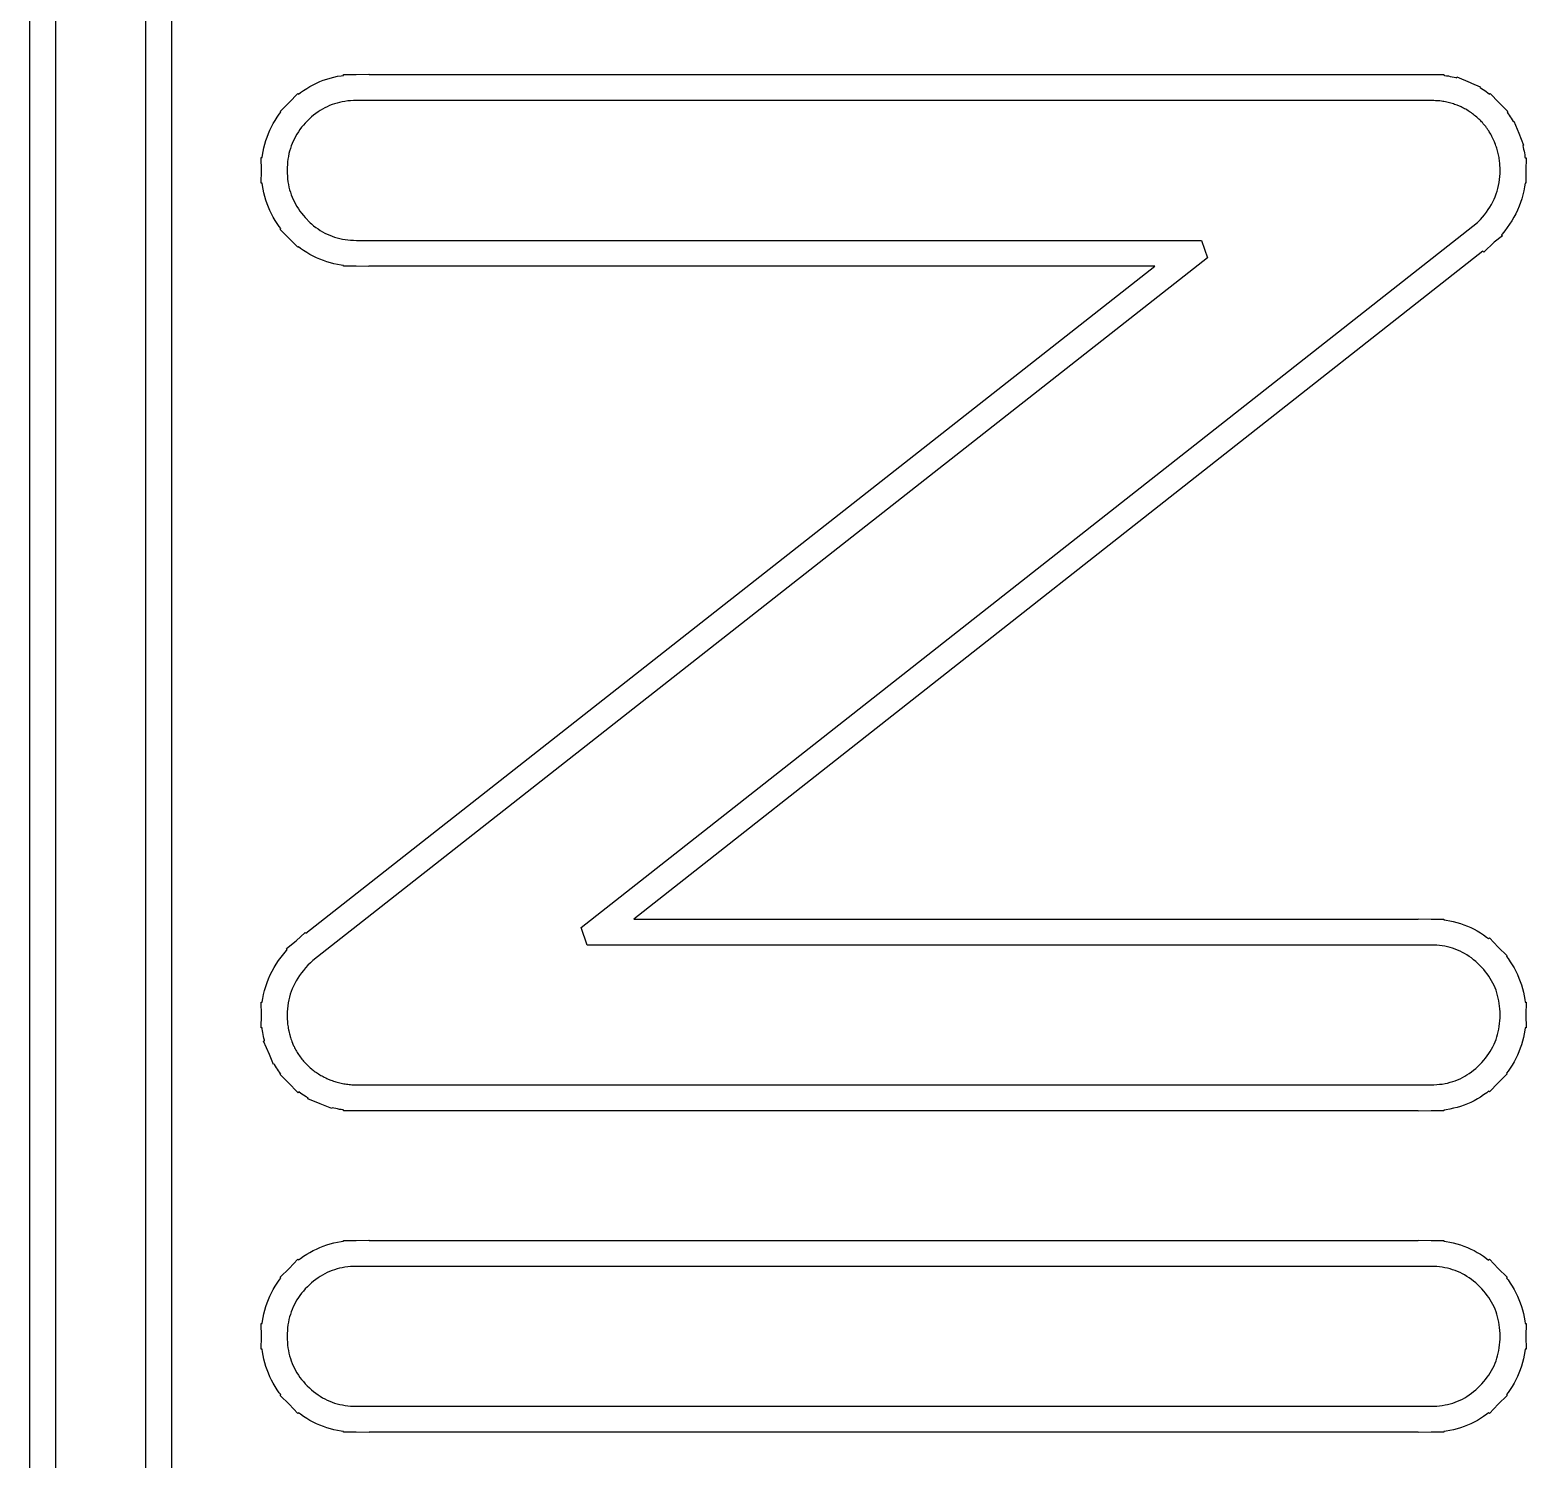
# Model space of a CAD drawing. Header units: metres. Extents: x -91 to 100, y 0 to 828.
# Drawn here: x -65.39 to -44.87, y 250.99 to 270.59 of the extents above; entities that cross this region are included whole.
import ezdxf

# ---------------------------------------------------------------- set-up
doc = ezdxf.new("R2010")
doc.units = ezdxf.units.M

msp = doc.modelspace()

# ---------------------------------------------------------------- linework, layer by layer
for p, q in [((-63.4458, 347.244), (-63.4458, 201.592)), ((-65.3861, 198.912), (-65.3861, 347.076)), ((-65.0333, 347.156), (-65.0333, 199.528)), ((-63.7986, 201.687), (-63.7986, 347.076)), ((-61.5904, 269.786), (-61.5468, 269.812)), ((-61.5468, 269.812), (-61.5024, 269.836)), ((-61.5024, 269.836), (-61.4571, 269.859)), ((-61.4571, 269.859), (-61.4109, 269.879)), ((-61.4109, 269.879), (-61.3639, 269.898)), ((-61.3639, 269.898), (-61.3161, 269.914)), ((-61.3161, 269.914), (-61.2676, 269.928)), ((-61.2676, 269.928), (-61.2184, 269.941)), ((-61.2184, 269.941), (-61.1684, 269.952)), ((-61.1684, 269.952), (-61.1178, 269.96)), ((-61.1178, 269.96), (-61.0858, 269.964)), ((-61.0858, 269.964), (-61.0858, 269.975)), ((-61.0858, 269.975), (-60.9117, 269.975)), ((-60.9117, 269.975), (-60.7362, 269.979)), ((-60.7362, 269.979), (-60.7361, 269.975)), ((-60.7361, 269.975), (-46.3487, 269.975)), ((-46.3487, 269.975), (-46.3487, 269.977)), ((-46.3487, 269.977), (-46.1739, 269.975)), ((-46.1739, 269.975), (-45.9974, 269.975)), ((-45.9974, 269.975), (-45.9974, 269.965)), ((-45.9974, 269.965), (-45.9859, 269.963)), ((-45.9859, 269.963), (-45.9599, 269.96)), ((-45.9599, 269.96), (-45.9338, 269.956)), ((-45.9338, 269.956), (-45.908, 269.951)), ((-45.908, 269.951), (-45.8824, 269.946)), ((-45.8824, 269.946), (-45.8569, 269.94)), ((-45.8569, 269.94), (-45.8317, 269.934)), ((-45.8317, 269.934), (-45.8235, 269.932)), ((-45.8235, 269.932), (-45.8173, 269.946)), ((-45.8173, 269.946), (-45.6342, 269.866)), ((-45.6342, 269.866), (-45.6161, 269.857)), ((-45.6161, 269.857), (-45.4993, 269.809)), ((-45.4993, 269.809), (-45.5039, 269.798)), ((-61.8314, 269.592), (-61.7112, 269.718)), ((-61.7112, 269.718), (-61.7011, 269.708)), ((-61.7011, 269.708), (-61.6746, 269.729)), ((-61.6746, 269.729), (-61.633, 269.758)), ((-61.633, 269.758), (-61.5904, 269.786)), ((-61.1031, 269.601), (-61.1388, 269.594)), ((-61.0656, 269.608), (-61.1031, 269.601)), ((-61.028, 269.613), (-61.0656, 269.608)), ((-60.9897, 269.616), (-61.028, 269.613)), ((-60.9497, 269.618), (-60.9897, 269.616)), ((-60.909, 269.619), (-60.9497, 269.618)), ((-46.1759, 269.619), (-60.909, 269.619)), ((-46.1518, 269.619), (-46.1759, 269.619)), ((-46.1322, 269.618), (-46.1518, 269.619)), ((-46.111, 269.617), (-46.1322, 269.618)), ((-46.0903, 269.616), (-46.111, 269.617)), ((-46.0724, 269.615), (-46.0903, 269.616)), ((-46.0516, 269.613), (-46.0724, 269.615)), ((-46.0302, 269.61), (-46.0516, 269.613)), ((-46.0121, 269.607), (-46.0302, 269.61)), ((-45.9946, 269.605), (-46.0121, 269.607)), ((-45.9738, 269.601), (-45.9946, 269.605)), ((-45.9556, 269.597), (-45.9738, 269.601)), ((-45.5039, 269.798), (-45.5002, 269.796)), ((-45.5002, 269.796), (-45.4787, 269.783)), ((-45.4787, 269.783), (-45.4574, 269.769)), ((-45.4574, 269.769), (-45.4364, 269.755)), ((-45.4364, 269.755), (-45.4157, 269.741)), ((-45.4157, 269.741), (-45.3952, 269.726)), ((-45.3952, 269.726), (-45.3751, 269.71)), ((-45.3751, 269.71), (-45.3726, 269.708)), ((-45.3726, 269.708), (-45.363, 269.718)), ((-45.363, 269.718), (-45.2411, 269.592)), ((-61.9964, 269.391), (-61.9669, 269.433)), ((-61.9669, 269.433), (-61.9463, 269.46)), ((-61.956, 269.47), (-61.8314, 269.592)), ((-61.9463, 269.46), (-61.956, 269.47)), ((-61.495, 269.419), (-61.5248, 269.394)), ((-61.4652, 269.442), (-61.495, 269.419)), ((-61.4351, 269.463), (-61.4652, 269.442)), ((-61.4036, 269.484), (-61.4351, 269.463)), ((-61.3736, 269.502), (-61.4036, 269.484)), ((-61.3412, 269.52), (-61.3736, 269.502)), ((-61.3097, 269.535), (-61.3412, 269.52)), ((-61.2765, 269.55), (-61.3097, 269.535)), ((-61.2428, 269.563), (-61.2765, 269.55)), ((-61.2095, 269.574), (-61.2428, 269.563)), ((-61.1745, 269.585), (-61.2095, 269.574)), ((-61.1388, 269.594), (-61.1745, 269.585)), ((-45.9375, 269.593), (-45.9556, 269.597)), ((-45.918, 269.588), (-45.9375, 269.593)), ((-45.9009, 269.584), (-45.918, 269.588)), ((-45.8837, 269.579), (-45.9009, 269.584)), ((-45.8652, 269.573), (-45.8837, 269.579)), ((-45.8486, 269.567), (-45.8652, 269.573)), ((-45.8325, 269.561), (-45.8486, 269.567)), ((-45.814, 269.554), (-45.8325, 269.561)), ((-45.7581, 269.531), (-45.814, 269.554)), ((-45.7433, 269.524), (-45.7581, 269.531)), ((-45.7281, 269.516), (-45.7433, 269.524)), ((-45.7115, 269.507), (-45.7281, 269.516)), ((-45.6957, 269.499), (-45.7115, 269.507)), ((-45.6815, 269.49), (-45.6957, 269.499)), ((-45.6641, 269.48), (-45.6815, 269.49)), ((-45.6493, 269.47), (-45.6641, 269.48)), ((-45.6344, 269.46), (-45.6493, 269.47)), ((-45.6188, 269.449), (-45.6344, 269.46)), ((-45.6045, 269.439), (-45.6188, 269.449)), ((-45.5891, 269.427), (-45.6045, 269.439)), ((-45.5753, 269.416), (-45.5891, 269.427)), ((-45.5606, 269.404), (-45.5753, 269.416)), ((-45.5456, 269.391), (-45.5606, 269.404)), ((-45.2411, 269.592), (-45.1165, 269.468)), ((-45.1165, 269.468), (-45.127, 269.458)), ((-45.127, 269.458), (-45.1136, 269.439)), ((-45.1136, 269.439), (-45.0994, 269.418)), ((-45.0994, 269.418), (-45.0856, 269.397)), ((-45.0856, 269.397), (-45.0722, 269.376)), ((-62.1159, 269.166), (-62.0958, 269.212)), ((-62.0958, 269.212), (-62.0738, 269.258)), ((-62.0738, 269.258), (-62.0498, 269.303)), ((-62.0498, 269.303), (-62.024, 269.347)), ((-62.024, 269.347), (-61.9964, 269.391)), ((-61.704, 269.191), (-61.7238, 269.16)), ((-61.6827, 269.222), (-61.704, 269.191)), ((-61.6596, 269.252), (-61.6827, 269.222)), ((-61.6352, 269.282), (-61.6596, 269.252)), ((-61.6096, 269.311), (-61.6352, 269.282)), ((-61.5818, 269.34), (-61.6096, 269.311)), ((-61.553, 269.368), (-61.5818, 269.34)), ((-61.5248, 269.394), (-61.553, 269.368)), ((-45.5334, 269.381), (-45.5456, 269.391)), ((-45.5174, 269.366), (-45.5334, 269.381)), ((-45.5049, 269.354), (-45.5174, 269.366)), ((-45.4902, 269.339), (-45.5049, 269.354)), ((-45.4786, 269.327), (-45.4902, 269.339)), ((-45.4678, 269.316), (-45.4786, 269.327)), ((-45.455, 269.301), (-45.4678, 269.316)), ((-45.4437, 269.288), (-45.455, 269.301)), ((-45.4333, 269.275), (-45.4437, 269.288)), ((-45.4225, 269.262), (-45.4333, 269.275)), ((-45.4115, 269.247), (-45.4225, 269.262)), ((-45.4019, 269.234), (-45.4115, 269.247)), ((-45.3921, 269.219), (-45.4019, 269.234)), ((-45.381, 269.202), (-45.3921, 269.219)), ((-45.3731, 269.189), (-45.381, 269.202)), ((-45.0722, 269.376), (-45.0592, 269.354)), ((-45.0592, 269.354), (-45.0459, 269.331)), ((-45.0459, 269.331), (-45.0362, 269.335)), ((-45.0362, 269.335), (-44.9697, 269.17)), ((-62.1771, 268.971), (-62.1647, 269.021)), ((-62.1647, 269.021), (-62.1504, 269.07)), ((-62.1504, 269.07), (-62.1341, 269.118)), ((-62.1341, 269.118), (-62.1159, 269.166)), ((-61.8022, 268.997), (-61.8142, 268.962)), ((-61.7896, 269.03), (-61.8022, 268.997)), ((-61.7751, 269.064), (-61.7896, 269.03)), ((-61.7595, 269.096), (-61.7751, 269.064)), ((-61.7425, 269.128), (-61.7595, 269.096)), ((-61.7238, 269.16), (-61.7425, 269.128)), ((-45.3631, 269.173), (-45.3731, 269.189)), ((-45.3534, 269.156), (-45.3631, 269.173)), ((-45.3448, 269.14), (-45.3534, 269.156)), ((-45.3363, 269.124), (-45.3448, 269.14)), ((-45.328, 269.107), (-45.3363, 269.124)), ((-45.3205, 269.091), (-45.328, 269.107)), ((-45.3119, 269.072), (-45.3205, 269.091)), ((-45.3039, 269.053), (-45.3119, 269.072)), ((-45.2985, 269.04), (-45.3039, 269.053)), ((-45.2889, 269.016), (-45.2985, 269.04)), ((-45.2824, 268.999), (-45.2889, 269.016)), ((-45.2762, 268.982), (-45.2824, 268.999)), ((-44.9697, 269.17), (-44.9029, 269.006)), ((-44.9029, 269.006), (-44.9135, 269.001)), ((-44.9135, 269.001), (-44.9073, 268.976)), ((-62.2111, 268.662), (-62.2141, 268.839)), ((-62.2141, 268.839), (-62.2, 268.839)), ((-62.2, 268.839), (-62.1961, 268.87)), ((-62.1961, 268.87), (-62.1876, 268.921)), ((-62.1876, 268.921), (-62.1771, 268.971)), ((-61.8472, 268.817), (-61.852, 268.779)), ((-61.8409, 268.854), (-61.8472, 268.817)), ((-61.8333, 268.891), (-61.8409, 268.854)), ((-61.8244, 268.927), (-61.8333, 268.891)), ((-61.8142, 268.962), (-61.8244, 268.927)), ((-45.27, 268.964), (-45.2762, 268.982)), ((-45.2653, 268.948), (-45.27, 268.964)), ((-45.2595, 268.928), (-45.2653, 268.948)), ((-45.255, 268.912), (-45.2595, 268.928)), ((-45.2504, 268.893), (-45.255, 268.912)), ((-45.2465, 268.876), (-45.2504, 268.893)), ((-45.2428, 268.858), (-45.2465, 268.876)), ((-45.2393, 268.839), (-45.2428, 268.858)), ((-45.2364, 268.82), (-45.2393, 268.839)), ((-45.2337, 268.801), (-45.2364, 268.82)), ((-45.2313, 268.782), (-45.2337, 268.801)), ((-45.2294, 268.763), (-45.2313, 268.782)), ((-44.9073, 268.976), (-44.9017, 268.951)), ((-44.9017, 268.951), (-44.8965, 268.925)), ((-44.8965, 268.925), (-44.8918, 268.9)), ((-44.8918, 268.9), (-44.8876, 268.874)), ((-44.8876, 268.874), (-44.884, 268.848)), ((-44.884, 268.848), (-44.8824, 268.835)), ((-44.8824, 268.835), (-44.8686, 268.835)), ((-44.8686, 268.835), (-44.8721, 268.66)), ((-62.2142, 268.486), (-62.2111, 268.662)), ((-61.8576, 268.7), (-61.8583, 268.662)), ((-61.8583, 268.662), (-61.8576, 268.623)), ((-61.8554, 268.741), (-61.8576, 268.7)), ((-61.8576, 268.623), (-61.8555, 268.583)), ((-61.8555, 268.583), (-61.8521, 268.545)), ((-61.852, 268.779), (-61.8554, 268.741)), ((-45.2324, 268.535), (-45.2282, 268.576)), ((-45.2278, 268.743), (-45.2294, 268.763)), ((-45.2282, 268.576), (-45.2257, 268.618)), ((-45.2266, 268.725), (-45.2278, 268.743)), ((-45.2256, 268.703), (-45.2266, 268.725)), ((-45.2257, 268.618), (-45.2249, 268.662)), ((-45.2251, 268.685), (-45.2256, 268.703)), ((-45.2249, 268.662), (-45.2251, 268.685)), ((-44.8721, 268.66), (-44.8705, 268.488)), ((-62.2002, 268.485), (-62.2142, 268.486)), ((-62.1961, 268.454), (-62.2002, 268.485)), ((-62.1876, 268.403), (-62.1961, 268.454)), ((-62.1771, 268.352), (-62.1876, 268.403)), ((-61.8521, 268.545), (-61.8471, 268.506)), ((-61.8471, 268.506), (-61.8408, 268.468)), ((-61.8408, 268.468), (-61.8334, 268.433)), ((-61.8334, 268.433), (-61.8244, 268.396)), ((-61.8244, 268.396), (-61.814, 268.361)), ((-45.2776, 268.339), (-45.2652, 268.377)), ((-45.2652, 268.377), (-45.2547, 268.415)), ((-45.2547, 268.415), (-45.2456, 268.454)), ((-45.2456, 268.454), (-45.2381, 268.494)), ((-45.2381, 268.494), (-45.2324, 268.535)), ((-44.9003, 268.381), (-44.9128, 268.327)), ((-44.8901, 268.436), (-44.9003, 268.381)), ((-44.8827, 268.488), (-44.8901, 268.436)), ((-44.8705, 268.488), (-44.8827, 268.488)), ((-62.1647, 268.302), (-62.1771, 268.352)), ((-62.1504, 268.253), (-62.1647, 268.302)), ((-62.134, 268.205), (-62.1504, 268.253)), ((-62.1158, 268.158), (-62.134, 268.205)), ((-61.814, 268.361), (-61.8026, 268.327)), ((-61.8026, 268.327), (-61.7896, 268.294)), ((-61.7896, 268.294), (-61.7751, 268.26)), ((-61.7751, 268.26), (-61.7598, 268.228)), ((-61.7598, 268.228), (-61.7426, 268.196)), ((-61.7426, 268.196), (-61.7242, 268.165)), ((-61.7242, 268.165), (-61.7041, 268.133)), ((-45.3636, 268.158), (-45.3433, 268.193)), ((-45.3433, 268.193), (-45.3244, 268.228)), ((-45.3244, 268.228), (-45.3068, 268.265)), ((-45.3068, 268.265), (-45.2915, 268.301)), ((-45.2915, 268.301), (-45.2776, 268.339)), ((-44.9641, 268.169), (-44.9857, 268.118)), ((-44.9447, 268.22), (-44.9641, 268.169)), ((-44.9276, 268.273), (-44.9447, 268.22)), ((-44.9128, 268.327), (-44.9276, 268.273)), ((-62.0957, 268.111), (-62.1158, 268.158)), ((-62.0736, 268.065), (-62.0957, 268.111)), ((-62.0496, 268.02), (-62.0736, 268.065)), ((-62.0238, 267.976), (-62.0496, 268.02)), ((-61.9962, 267.933), (-62.0238, 267.976)), ((-61.7041, 268.133), (-61.6825, 268.102)), ((-61.6825, 268.102), (-61.6601, 268.073)), ((-61.6601, 268.073), (-61.6351, 268.043)), ((-61.6351, 268.043), (-61.6098, 268.014)), ((-61.6098, 268.014), (-61.5426, 267.944)), ((-45.526, 267.955), (-45.4947, 267.987)), ((-45.4947, 267.987), (-45.4642, 268.021)), ((-45.4642, 268.021), (-45.4366, 268.054)), ((-45.4366, 268.054), (-45.4103, 268.088)), ((-45.4103, 268.088), (-45.3863, 268.123)), ((-45.3863, 268.123), (-45.3636, 268.158)), ((-45.064, 267.97), (-45.0944, 267.922)), ((-45.0357, 268.018), (-45.064, 267.97)), ((-45.0096, 268.067), (-45.0357, 268.018)), ((-44.9857, 268.118), (-45.0096, 268.067)), ((-61.9667, 267.891), (-61.9962, 267.933)), ((-61.9449, 267.863), (-61.9667, 267.891)), ((-61.956, 267.851), (-61.9449, 267.863)), ((-61.7935, 267.693), (-61.956, 267.851)), ((-61.5426, 267.944), (-61.5244, 267.927)), ((-61.5244, 267.927), (-61.4953, 267.903)), ((-61.4953, 267.903), (-61.4651, 267.88)), ((-61.4651, 267.88), (-61.4349, 267.858)), ((-61.4349, 267.858), (-61.4036, 267.838)), ((-61.4036, 267.838), (-61.3722, 267.819)), ((-61.3722, 267.819), (-61.3408, 267.802)), ((-61.3408, 267.802), (-61.3088, 267.786)), ((-61.3088, 267.786), (-61.2752, 267.772)), ((-61.2752, 267.772), (-61.2414, 267.758)), ((-61.2414, 267.758), (-61.2078, 267.747)), ((-57.8257, 258.28), (-45.5347, 267.946)), ((-45.5347, 267.946), (-45.526, 267.955)), ((-45.1925, 267.764), (-45.3045, 267.676)), ((-45.1984, 267.787), (-45.2047, 267.779)), ((-45.2047, 267.779), (-45.1925, 267.764)), ((-45.1616, 267.831), (-45.1984, 267.787)), ((-45.127, 267.876), (-45.1616, 267.831)), ((-45.0944, 267.922), (-45.127, 267.876)), ((-61.7876, 267.687), (-61.7935, 267.693)), ((-61.711, 267.607), (-61.7876, 267.687)), ((-61.7029, 267.615), (-61.711, 267.607)), ((-61.674, 267.592), (-61.7029, 267.615)), ((-61.6322, 267.563), (-61.674, 267.592)), ((-61.5894, 267.535), (-61.6322, 267.563)), ((-61.2078, 267.747), (-61.1733, 267.737)), ((-61.1733, 267.737), (-61.1372, 267.727)), ((-61.1372, 267.727), (-61.1014, 267.72)), ((-61.1014, 267.72), (-61.0641, 267.713)), ((-61.0641, 267.713), (-61.0271, 267.709)), ((-61.0271, 267.709), (-60.9886, 267.705)), ((-60.9886, 267.705), (-60.949, 267.703)), ((-60.949, 267.703), (-60.9079, 267.702)), ((-60.9079, 267.702), (-49.3181, 267.702)), ((-45.4596, 267.554), (-57.1043, 258.395)), ((-49.3181, 267.702), (-49.2364, 267.461)), ((-45.4462, 267.539), (-45.4596, 267.554)), ((-45.3045, 267.676), (-45.4462, 267.539)), ((-61.6027, 258.202), (-49.9583, 267.346)), ((-61.5457, 267.509), (-61.5894, 267.535)), ((-61.5011, 267.485), (-61.5457, 267.509)), ((-49.2364, 267.461), (-61.5078, 257.825)), ((-61.4556, 267.462), (-61.5011, 267.485)), ((-61.4094, 267.442), (-61.4556, 267.462)), ((-61.3624, 267.424), (-61.4094, 267.442)), ((-61.3146, 267.407), (-61.3624, 267.424)), ((-61.2659, 267.393), (-61.3146, 267.407)), ((-61.2168, 267.38), (-61.2659, 267.393)), ((-61.167, 267.37), (-61.2168, 267.38)), ((-61.1166, 267.361), (-61.167, 267.37)), ((-61.0858, 267.357), (-61.1166, 267.361)), ((-61.0858, 267.346), (-61.0858, 267.357)), ((-60.912, 267.346), (-61.0858, 267.346)), ((-60.7363, 267.343), (-60.912, 267.346)), ((-60.7362, 267.346), (-60.7363, 267.343)), ((-49.9583, 267.346), (-60.7362, 267.346)), ((-57.1043, 258.395), (-46.347, 258.395)), ((-46.347, 258.395), (-46.347, 258.399)), ((-46.347, 258.399), (-46.1721, 258.395)), ((-46.1721, 258.395), (-45.9974, 258.395)), ((-45.9974, 258.395), (-45.9974, 258.384)), ((-45.9974, 258.384), (-45.9666, 258.38)), ((-45.9666, 258.38), (-45.9162, 258.372)), ((-45.9162, 258.372), (-45.8664, 258.361)), ((-45.8664, 258.361), (-45.8172, 258.349)), ((-45.8172, 258.349), (-45.7687, 258.334)), ((-45.7687, 258.334), (-45.7209, 258.318)), ((-45.7209, 258.318), (-45.6738, 258.299)), ((-61.7365, 258.096), (-61.6128, 258.213)), ((-61.6128, 258.213), (-61.6027, 258.202)), ((-57.7439, 258.039), (-57.8257, 258.28)), ((-45.6738, 258.299), (-45.6275, 258.279)), ((-45.6275, 258.279), (-45.5821, 258.257)), ((-45.5821, 258.257), (-45.5375, 258.233)), ((-45.5375, 258.233), (-45.4938, 258.206)), ((-45.4938, 258.206), (-45.451, 258.179)), ((-45.451, 258.179), (-45.4093, 258.149)), ((-45.4093, 258.149), (-45.3822, 258.128)), ((-45.3822, 258.128), (-45.372, 258.138)), ((-45.372, 258.138), (-45.252, 258.012)), ((-61.9426, 257.873), (-61.9063, 257.919)), ((-61.9063, 257.919), (-61.8678, 257.964)), ((-61.8695, 257.992), (-61.7365, 258.096)), ((-61.8571, 257.976), (-61.8695, 257.992)), ((-61.8678, 257.964), (-61.8571, 257.976)), ((-46.1752, 258.039), (-57.7439, 258.039)), ((-46.1342, 258.038), (-46.1752, 258.039)), ((-46.0946, 258.036), (-46.1342, 258.038)), ((-46.0566, 258.033), (-46.0946, 258.036)), ((-46.0182, 258.028), (-46.0566, 258.033)), ((-45.9823, 258.022), (-46.0182, 258.028)), ((-45.9459, 258.014), (-45.9823, 258.022)), ((-45.91, 258.005), (-45.9459, 258.014)), ((-45.8754, 257.994), (-45.91, 258.005)), ((-45.8418, 257.983), (-45.8754, 257.994)), ((-45.808, 257.97), (-45.8418, 257.983)), ((-45.7743, 257.955), (-45.808, 257.97)), ((-45.7424, 257.939), (-45.7743, 257.955)), ((-45.711, 257.922), (-45.7424, 257.939)), ((-45.6796, 257.903), (-45.711, 257.922)), ((-45.252, 258.012), (-45.1271, 257.891)), ((-62.0659, 257.68), (-62.0385, 257.73)), ((-62.0385, 257.73), (-62.0087, 257.778)), ((-62.0087, 257.778), (-61.9768, 257.826)), ((-61.9768, 257.826), (-61.9426, 257.873)), ((-61.6051, 257.727), (-61.6352, 257.691)), ((-61.5733, 257.761), (-61.6051, 257.727)), ((-61.5398, 257.795), (-61.5733, 257.761)), ((-61.5078, 257.825), (-61.5398, 257.795)), ((-45.6483, 257.883), (-45.6796, 257.903)), ((-45.6181, 257.862), (-45.6483, 257.883)), ((-45.588, 257.838), (-45.6181, 257.862)), ((-45.5586, 257.814), (-45.588, 257.838)), ((-45.5301, 257.788), (-45.5586, 257.814)), ((-45.5012, 257.76), (-45.5301, 257.788)), ((-45.4734, 257.731), (-45.5012, 257.76)), ((-45.4481, 257.702), (-45.4734, 257.731)), ((-45.4234, 257.672), (-45.4481, 257.702)), ((-45.1271, 257.891), (-45.1369, 257.88)), ((-45.1369, 257.88), (-45.1164, 257.854)), ((-45.1164, 257.854), (-45.087, 257.811)), ((-45.087, 257.811), (-45.0594, 257.768)), ((-45.0594, 257.768), (-45.0336, 257.725)), ((-45.0336, 257.725), (-45.0096, 257.68)), ((-62.1523, 257.472), (-62.1343, 257.525)), ((-62.1343, 257.525), (-62.1138, 257.577)), ((-62.1138, 257.577), (-62.091, 257.629)), ((-62.091, 257.629), (-62.0659, 257.68)), ((-61.754, 257.513), (-61.7719, 257.477)), ((-61.7336, 257.55), (-61.754, 257.513)), ((-61.7118, 257.586), (-61.7336, 257.55)), ((-61.6882, 257.621), (-61.7118, 257.586)), ((-61.6626, 257.657), (-61.6882, 257.621)), ((-61.6352, 257.691), (-61.6626, 257.657)), ((-45.4005, 257.642), (-45.4234, 257.672)), ((-45.3792, 257.612), (-45.4005, 257.642)), ((-45.359, 257.58), (-45.3792, 257.612)), ((-45.3406, 257.549), (-45.359, 257.58)), ((-45.3234, 257.517), (-45.3406, 257.549)), ((-45.3082, 257.485), (-45.3234, 257.517)), ((-45.0096, 257.68), (-44.9875, 257.634)), ((-44.9875, 257.634), (-44.9674, 257.587)), ((-44.9674, 257.587), (-44.9491, 257.54)), ((-44.9491, 257.54), (-44.9329, 257.492)), ((-62.1995, 257.257), (-62.192, 257.307)), ((-62.192, 257.307), (-62.1812, 257.363)), ((-62.1812, 257.363), (-62.168, 257.417)), ((-62.168, 257.417), (-62.1523, 257.472)), ((-61.8271, 257.325), (-61.8366, 257.286)), ((-61.816, 257.364), (-61.8271, 257.325)), ((-61.8031, 257.402), (-61.816, 257.364)), ((-61.7885, 257.439), (-61.8031, 257.402)), ((-61.7719, 257.477), (-61.7885, 257.439)), ((-45.2936, 257.451), (-45.3082, 257.485)), ((-45.2808, 257.418), (-45.2936, 257.451)), ((-45.2691, 257.383), (-45.2808, 257.418)), ((-45.2588, 257.348), (-45.2691, 257.383)), ((-45.2498, 257.312), (-45.2588, 257.348)), ((-45.2424, 257.276), (-45.2498, 257.312)), ((-44.9329, 257.492), (-44.9185, 257.443)), ((-44.9185, 257.443), (-44.9061, 257.393)), ((-44.9061, 257.393), (-44.8956, 257.342)), ((-44.8956, 257.342), (-44.8871, 257.291)), ((-44.8871, 257.291), (-44.8826, 257.256)), ((-62.2111, 257.082), (-62.2127, 257.257)), ((-62.2127, 257.257), (-62.1995, 257.257)), ((-61.8574, 257.123), (-61.8583, 257.08)), ((-61.8548, 257.165), (-61.8574, 257.123)), ((-61.8504, 257.206), (-61.8548, 257.165)), ((-61.8445, 257.246), (-61.8504, 257.206)), ((-61.8366, 257.286), (-61.8445, 257.246)), ((-45.236, 257.238), (-45.2424, 257.276)), ((-45.2312, 257.2), (-45.236, 257.238)), ((-45.2277, 257.162), (-45.2312, 257.2)), ((-45.2256, 257.121), (-45.2277, 257.162)), ((-45.2249, 257.081), (-45.2256, 257.121)), ((-44.8826, 257.256), (-44.8689, 257.256)), ((-44.8689, 257.256), (-44.872, 257.081)), ((-62.2147, 256.906), (-62.2111, 257.082)), ((-62.2011, 256.906), (-62.2147, 256.906)), ((-62.1993, 256.891), (-62.2011, 256.906)), ((-62.1956, 256.864), (-62.1993, 256.891)), ((-61.8583, 257.08), (-61.8581, 257.058)), ((-61.8581, 257.058), (-61.8576, 257.039)), ((-61.8576, 257.039), (-61.8567, 257.017)), ((-61.8567, 257.017), (-61.8554, 256.997)), ((-61.8554, 256.997), (-61.8538, 256.977)), ((-61.8538, 256.977), (-61.8517, 256.956)), ((-61.8517, 256.956), (-61.8495, 256.937)), ((-61.8495, 256.937), (-61.8468, 256.917)), ((-61.8468, 256.917), (-61.8436, 256.898)), ((-61.8436, 256.898), (-61.8402, 256.878)), ((-45.2499, 256.85), (-45.2422, 256.887)), ((-45.2422, 256.887), (-45.2361, 256.924)), ((-45.2361, 256.924), (-45.2312, 256.962)), ((-45.2312, 256.962), (-45.2277, 257.001)), ((-45.2277, 257.001), (-45.2256, 257.041)), ((-45.2256, 257.041), (-45.2249, 257.081)), ((-44.8827, 256.906), (-44.8871, 256.871)), ((-44.8689, 256.906), (-44.8827, 256.906)), ((-44.872, 257.081), (-44.8689, 256.906)), ((-62.1915, 256.838), (-62.1956, 256.864)), ((-62.1869, 256.812), (-62.1915, 256.838)), ((-62.1816, 256.786), (-62.1869, 256.812)), ((-62.1819, 256.721), (-62.1678, 256.727)), ((-62.1026, 256.536), (-62.1819, 256.721)), ((-62.1761, 256.761), (-62.1816, 256.786)), ((-62.1699, 256.735), (-62.1761, 256.761)), ((-62.1678, 256.727), (-62.1699, 256.735)), ((-61.8402, 256.878), (-61.8368, 256.861)), ((-61.8368, 256.861), (-61.8324, 256.842)), ((-61.8324, 256.842), (-61.8277, 256.822)), ((-61.8277, 256.822), (-61.8237, 256.806)), ((-61.8237, 256.806), (-61.8181, 256.787)), ((-61.8181, 256.787), (-61.8124, 256.769)), ((-61.8124, 256.769), (-61.8068, 256.752)), ((-61.8068, 256.752), (-61.8009, 256.735)), ((-61.8009, 256.735), (-61.7944, 256.718)), ((-61.7944, 256.718), (-61.7706, 256.659)), ((-45.3237, 256.645), (-45.308, 256.678)), ((-45.308, 256.678), (-45.2937, 256.711)), ((-45.2937, 256.711), (-45.2807, 256.745)), ((-45.2807, 256.745), (-45.2691, 256.779)), ((-45.2691, 256.779), (-45.2589, 256.814)), ((-45.2589, 256.814), (-45.2499, 256.85)), ((-44.9185, 256.72), (-44.9328, 256.671)), ((-44.9061, 256.77), (-44.9185, 256.72)), ((-44.8956, 256.82), (-44.9061, 256.77)), ((-44.8871, 256.871), (-44.8956, 256.82)), ((-62.0931, 256.515), (-62.1026, 256.536)), ((-62.0463, 256.399), (-62.0931, 256.515)), ((-61.7706, 256.659), (-61.7645, 256.646)), ((-61.7645, 256.646), (-61.7568, 256.631)), ((-61.7568, 256.631), (-61.748, 256.614)), ((-61.748, 256.614), (-61.7388, 256.597)), ((-61.7388, 256.597), (-61.73, 256.582)), ((-61.73, 256.582), (-61.7208, 256.567)), ((-61.7208, 256.567), (-61.7109, 256.551)), ((-61.7109, 256.551), (-61.7011, 256.536)), ((-61.7011, 256.536), (-61.6893, 256.519)), ((-61.6893, 256.519), (-61.6798, 256.506)), ((-61.6798, 256.506), (-61.6685, 256.49)), ((-61.6685, 256.49), (-61.6573, 256.476)), ((-61.6573, 256.476), (-61.6455, 256.461)), ((-45.4481, 256.459), (-45.4237, 256.489)), ((-45.4237, 256.489), (-45.4007, 256.519)), ((-45.4007, 256.519), (-45.3794, 256.55)), ((-45.3794, 256.55), (-45.3592, 256.581)), ((-45.3592, 256.581), (-45.3406, 256.613)), ((-45.3406, 256.613), (-45.3237, 256.645)), ((-45.0094, 256.483), (-45.0334, 256.438)), ((-44.9874, 256.529), (-45.0094, 256.483)), ((-44.9673, 256.576), (-44.9874, 256.529)), ((-44.9491, 256.623), (-44.9673, 256.576)), ((-44.9328, 256.671), (-44.9491, 256.623)), ((-62.0354, 256.404), (-62.0463, 256.399)), ((-62.0333, 256.4), (-62.0354, 256.404)), ((-62.0203, 256.379), (-62.0333, 256.4)), ((-62.0069, 256.357), (-62.0203, 256.379)), ((-61.993, 256.336), (-62.0069, 256.357)), ((-61.9787, 256.315), (-61.993, 256.336)), ((-61.964, 256.294), (-61.9787, 256.315)), ((-61.9488, 256.274), (-61.964, 256.294)), ((-61.9525, 256.262), (-61.9455, 256.27)), ((-61.9455, 256.27), (-61.9488, 256.274)), ((-61.6455, 256.461), (-61.6329, 256.446)), ((-61.6329, 256.446), (-61.6245, 256.436)), ((-61.6245, 256.436), (-61.5658, 256.378)), ((-61.5658, 256.378), (-61.5548, 256.368)), ((-61.5548, 256.368), (-61.5407, 256.355)), ((-61.5407, 256.355), (-61.5268, 256.343)), ((-61.5268, 256.343), (-61.5151, 256.333)), ((-61.5151, 256.333), (-61.5005, 256.322)), ((-61.5005, 256.322), (-61.4863, 256.311)), ((-61.4863, 256.311), (-61.4728, 256.301)), ((-61.4728, 256.301), (-61.4576, 256.29)), ((-61.4576, 256.29), (-61.4433, 256.281)), ((-61.4433, 256.281), (-61.4287, 256.271)), ((-61.4287, 256.271), (-61.4114, 256.261)), ((-45.6796, 256.257), (-45.6483, 256.278)), ((-45.6483, 256.278), (-45.6176, 256.3)), ((-45.6176, 256.3), (-45.5888, 256.322)), ((-45.5888, 256.322), (-45.5583, 256.348)), ((-45.5583, 256.348), (-45.5301, 256.373)), ((-45.5301, 256.373), (-45.5013, 256.401)), ((-45.5013, 256.401), (-45.4736, 256.43)), ((-45.4736, 256.43), (-45.4481, 256.459)), ((-45.1271, 256.271), (-45.2518, 256.149)), ((-45.1162, 256.308), (-45.1369, 256.281)), ((-45.1369, 256.281), (-45.1271, 256.271)), ((-45.0868, 256.351), (-45.1162, 256.308)), ((-45.0592, 256.394), (-45.0868, 256.351)), ((-45.0334, 256.438), (-45.0592, 256.394)), ((-61.8794, 256.19), (-61.9525, 256.262)), ((-61.867, 256.176), (-61.8794, 256.19)), ((-61.8493, 256.157), (-61.867, 256.176)), ((-61.7086, 256.013), (-61.8493, 256.157)), ((-61.4114, 256.261), (-61.3968, 256.252)), ((-61.3968, 256.252), (-61.3823, 256.244)), ((-61.3823, 256.244), (-61.3643, 256.235)), ((-61.3643, 256.235), (-61.3492, 256.227)), ((-61.3492, 256.227), (-61.3292, 256.217)), ((-61.3292, 256.217), (-61.3148, 256.211)), ((-61.3148, 256.211), (-61.2949, 256.202)), ((-61.2949, 256.202), (-61.2583, 256.187)), ((-61.2583, 256.187), (-61.2412, 256.18)), ((-61.2412, 256.18), (-61.2241, 256.174)), ((-61.2241, 256.174), (-61.2058, 256.168)), ((-61.2058, 256.168), (-61.1899, 256.163)), ((-61.1899, 256.163), (-61.1729, 256.158)), ((-61.1729, 256.158), (-61.1543, 256.153)), ((-61.1543, 256.153), (-61.136, 256.148)), ((-61.136, 256.148), (-61.1192, 256.144)), ((-61.1192, 256.144), (-61.0996, 256.14)), ((-61.0996, 256.14), (-61.0827, 256.137)), ((-61.0827, 256.137), (-61.0632, 256.134)), ((-61.0632, 256.134), (-61.045, 256.131)), ((-61.045, 256.131), (-61.0265, 256.129)), ((-61.0265, 256.129), (-61.007, 256.127)), ((-61.007, 256.127), (-60.9879, 256.125)), ((-60.9879, 256.125), (-60.9704, 256.124)), ((-60.9704, 256.124), (-60.9474, 256.123)), ((-60.9474, 256.123), (-60.9294, 256.122)), ((-60.9294, 256.122), (-60.9063, 256.122)), ((-60.9063, 256.122), (-46.1744, 256.122)), ((-46.1744, 256.122), (-46.1335, 256.123)), ((-46.1335, 256.123), (-46.0935, 256.125)), ((-46.0935, 256.125), (-46.0552, 256.129)), ((-46.0552, 256.129), (-46.0176, 256.133)), ((-46.0176, 256.133), (-45.98, 256.14)), ((-45.98, 256.14), (-45.9446, 256.147)), ((-45.9446, 256.147), (-45.9086, 256.157)), ((-45.9086, 256.157), (-45.8737, 256.167)), ((-45.8737, 256.167), (-45.8401, 256.179)), ((-45.8401, 256.179), (-45.8069, 256.192)), ((-45.8069, 256.192), (-45.774, 256.206)), ((-45.774, 256.206), (-45.7413, 256.222)), ((-45.7413, 256.222), (-45.71, 256.239)), ((-45.71, 256.239), (-45.6796, 256.257)), ((-45.2518, 256.149), (-45.372, 256.024)), ((-61.6966, 256.025), (-61.7086, 256.013)), ((-61.6763, 256.01), (-61.6966, 256.025)), ((-61.6559, 255.996), (-61.6763, 256.01)), ((-61.6349, 255.982), (-61.6559, 255.996)), ((-61.6136, 255.968), (-61.6349, 255.982)), ((-61.5922, 255.955), (-61.6136, 255.968)), ((-61.5704, 255.942), (-61.5922, 255.955)), ((-61.5733, 255.932), (-61.5694, 255.942)), ((-61.4053, 255.863), (-61.5733, 255.932)), ((-61.5694, 255.942), (-61.5704, 255.942)), ((-61.2469, 255.797), (-61.4053, 255.863)), ((-45.6723, 255.862), (-45.7192, 255.844)), ((-45.6261, 255.882), (-45.6723, 255.862)), ((-45.5808, 255.905), (-45.6261, 255.882)), ((-45.5364, 255.929), (-45.5808, 255.905)), ((-45.4928, 255.955), (-45.5364, 255.929)), ((-45.4502, 255.983), (-45.4928, 255.955)), ((-45.4086, 256.013), (-45.4502, 255.983)), ((-45.382, 256.033), (-45.4086, 256.013)), ((-45.372, 256.024), (-45.382, 256.033)), ((-61.2426, 255.808), (-61.2469, 255.797)), ((-61.2182, 255.801), (-61.2426, 255.808)), ((-61.1932, 255.796), (-61.2182, 255.801)), ((-61.1679, 255.791), (-61.1932, 255.796)), ((-61.1427, 255.786), (-61.1679, 255.791)), ((-61.1175, 255.782), (-61.1427, 255.786)), ((-61.0919, 255.778), (-61.1175, 255.782)), ((-61.0858, 255.777), (-61.0919, 255.778)), ((-61.0858, 255.766), (-61.0858, 255.777)), ((-60.9091, 255.766), (-61.0858, 255.766)), ((-60.7346, 255.764), (-60.9091, 255.766)), ((-46.3471, 255.766), (-60.7346, 255.766)), ((-60.7346, 255.766), (-60.7346, 255.764)), ((-46.347, 255.763), (-46.3471, 255.766)), ((-46.1715, 255.766), (-46.347, 255.763)), ((-45.9974, 255.766), (-46.1715, 255.766)), ((-45.9654, 255.781), (-45.9974, 255.777)), ((-45.9974, 255.777), (-45.9974, 255.766)), ((-45.9147, 255.79), (-45.9654, 255.781)), ((-45.8649, 255.8), (-45.9147, 255.79)), ((-45.8157, 255.813), (-45.8649, 255.8)), ((-45.7671, 255.827), (-45.8157, 255.813)), ((-45.7192, 255.844), (-45.7671, 255.827)), ((-61.5904, 253.799), (-61.5468, 253.825)), ((-61.5468, 253.825), (-61.5024, 253.849)), ((-61.5024, 253.849), (-61.4571, 253.871)), ((-61.4571, 253.871), (-61.4109, 253.892)), ((-61.4109, 253.892), (-61.3639, 253.91)), ((-61.3639, 253.91), (-61.3161, 253.927)), ((-61.3161, 253.927), (-61.2676, 253.941)), ((-61.2676, 253.941), (-61.2184, 253.954)), ((-61.2184, 253.954), (-61.1684, 253.964)), ((-61.1684, 253.964), (-61.1178, 253.973)), ((-61.1178, 253.973), (-61.0858, 253.977)), ((-61.0858, 253.977), (-61.0858, 253.988)), ((-61.0858, 253.988), (-60.9111, 253.988)), ((-60.9111, 253.988), (-60.7362, 253.991)), ((-60.7362, 253.991), (-60.7361, 253.988)), ((-60.7361, 253.988), (-46.347, 253.988)), ((-46.347, 253.988), (-46.347, 253.991)), ((-46.347, 253.991), (-46.1721, 253.988)), ((-46.1721, 253.988), (-45.9974, 253.988)), ((-45.9974, 253.988), (-45.9974, 253.977)), ((-45.9974, 253.977), (-45.9666, 253.973)), ((-45.9666, 253.973), (-45.9162, 253.964)), ((-45.9162, 253.964), (-45.8664, 253.954)), ((-45.8664, 253.954), (-45.8172, 253.941)), ((-45.8172, 253.941), (-45.7687, 253.927)), ((-45.7687, 253.927), (-45.7209, 253.91)), ((-45.7209, 253.91), (-45.6738, 253.892)), ((-45.6738, 253.892), (-45.6275, 253.871)), ((-45.6275, 253.871), (-45.5821, 253.849)), ((-45.5821, 253.849), (-45.5375, 253.825)), ((-45.5375, 253.825), (-45.4938, 253.799)), ((-61.956, 253.483), (-61.8315, 253.604)), ((-61.8315, 253.604), (-61.7112, 253.73)), ((-61.7112, 253.73), (-61.7011, 253.721)), ((-61.7011, 253.721), (-61.6746, 253.741)), ((-61.6746, 253.741), (-61.633, 253.771)), ((-61.633, 253.771), (-61.5904, 253.799)), ((-61.1745, 253.597), (-61.2095, 253.587)), ((-61.1388, 253.606), (-61.1745, 253.597)), ((-61.1031, 253.614), (-61.1388, 253.606)), ((-61.0656, 253.62), (-61.1031, 253.614)), ((-61.028, 253.625), (-61.0656, 253.62)), ((-60.9897, 253.629), (-61.028, 253.625)), ((-60.9497, 253.631), (-60.9897, 253.629)), ((-60.9081, 253.632), (-60.9497, 253.631)), ((-46.1752, 253.632), (-60.9081, 253.632)), ((-46.1342, 253.631), (-46.1752, 253.632)), ((-46.0946, 253.629), (-46.1342, 253.631)), ((-46.0566, 253.625), (-46.0946, 253.629)), ((-46.0182, 253.62), (-46.0566, 253.625)), ((-45.9823, 253.614), (-46.0182, 253.62)), ((-45.9459, 253.606), (-45.9823, 253.614)), ((-45.91, 253.597), (-45.9459, 253.606)), ((-45.8754, 253.587), (-45.91, 253.597)), ((-45.4938, 253.799), (-45.451, 253.771)), ((-45.451, 253.771), (-45.4093, 253.741)), ((-45.4093, 253.741), (-45.3822, 253.72)), ((-45.3822, 253.72), (-45.372, 253.73)), ((-45.372, 253.73), (-45.252, 253.605)), ((-45.252, 253.605), (-45.1271, 253.483)), ((-62.024, 253.36), (-61.9964, 253.403)), ((-61.9964, 253.403), (-61.9669, 253.445)), ((-61.9669, 253.445), (-61.9463, 253.473)), ((-61.9463, 253.473), (-61.956, 253.483)), ((-61.5248, 253.406), (-61.553, 253.381)), ((-61.495, 253.431), (-61.5248, 253.406)), ((-61.4652, 253.454), (-61.495, 253.431)), ((-61.4351, 253.476), (-61.4652, 253.454)), ((-61.4036, 253.496), (-61.4351, 253.476)), ((-61.3736, 253.514), (-61.4036, 253.496)), ((-61.3412, 253.532), (-61.3736, 253.514)), ((-61.3097, 253.548), (-61.3412, 253.532)), ((-61.2765, 253.562), (-61.3097, 253.548)), ((-61.2428, 253.575), (-61.2765, 253.562)), ((-61.2095, 253.587), (-61.2428, 253.575)), ((-45.8418, 253.575), (-45.8754, 253.587)), ((-45.808, 253.562), (-45.8418, 253.575)), ((-45.7743, 253.547), (-45.808, 253.562)), ((-45.7424, 253.532), (-45.7743, 253.547)), ((-45.711, 253.515), (-45.7424, 253.532)), ((-45.6796, 253.496), (-45.711, 253.515)), ((-45.6483, 253.476), (-45.6796, 253.496)), ((-45.6181, 253.454), (-45.6483, 253.476)), ((-45.588, 253.431), (-45.6181, 253.454)), ((-45.5586, 253.406), (-45.588, 253.431)), ((-45.5301, 253.38), (-45.5586, 253.406)), ((-45.1271, 253.483), (-45.1369, 253.473)), ((-45.1369, 253.473), (-45.1164, 253.446)), ((-45.1164, 253.446), (-45.087, 253.404)), ((-45.087, 253.404), (-45.0594, 253.361)), ((-62.1159, 253.178), (-62.0958, 253.225)), ((-62.0958, 253.225), (-62.0738, 253.271)), ((-62.0738, 253.271), (-62.0498, 253.316)), ((-62.0498, 253.316), (-62.024, 253.36)), ((-61.704, 253.204), (-61.7238, 253.173)), ((-61.6827, 253.234), (-61.704, 253.204)), ((-61.6596, 253.265), (-61.6827, 253.234)), ((-61.6352, 253.295), (-61.6596, 253.265)), ((-61.6096, 253.323), (-61.6352, 253.295)), ((-61.5817, 253.353), (-61.6096, 253.323)), ((-61.553, 253.381), (-61.5817, 253.353)), ((-45.5012, 253.352), (-45.5301, 253.38)), ((-45.4734, 253.323), (-45.5012, 253.352)), ((-45.4481, 253.295), (-45.4734, 253.323)), ((-45.4234, 253.265), (-45.4481, 253.295)), ((-45.4005, 253.235), (-45.4234, 253.265)), ((-45.3792, 253.204), (-45.4005, 253.235)), ((-45.359, 253.173), (-45.3792, 253.204)), ((-45.0594, 253.361), (-45.0336, 253.317)), ((-45.0336, 253.317), (-45.0096, 253.272)), ((-45.0096, 253.272), (-44.9875, 253.226)), ((-44.9875, 253.226), (-44.9674, 253.18)), ((-62.1876, 252.933), (-62.1771, 252.984)), ((-62.1771, 252.984), (-62.1647, 253.033)), ((-62.1647, 253.033), (-62.1504, 253.082)), ((-62.1504, 253.082), (-62.1341, 253.131)), ((-62.1341, 253.131), (-62.1159, 253.178)), ((-61.8022, 253.01), (-61.8142, 252.974)), ((-61.7896, 253.043), (-61.8022, 253.01)), ((-61.7751, 253.076), (-61.7896, 253.043)), ((-61.7595, 253.109), (-61.7751, 253.076)), ((-61.7425, 253.141), (-61.7595, 253.109)), ((-61.7238, 253.173), (-61.7425, 253.141)), ((-45.3406, 253.141), (-45.359, 253.173)), ((-45.3234, 253.109), (-45.3406, 253.141)), ((-45.3082, 253.078), (-45.3234, 253.109)), ((-45.2936, 253.044), (-45.3082, 253.078)), ((-45.2808, 253.01), (-45.2936, 253.044)), ((-45.2691, 252.976), (-45.2808, 253.01)), ((-44.9674, 253.18), (-44.9491, 253.132)), ((-44.9491, 253.132), (-44.9329, 253.084)), ((-44.9329, 253.084), (-44.9185, 253.035)), ((-44.9185, 253.035), (-44.9061, 252.985)), ((-44.9061, 252.985), (-44.8956, 252.935)), ((-62.2111, 252.673), (-62.2141, 252.848)), ((-62.2141, 252.848), (-62.2005, 252.848)), ((-62.2005, 252.848), (-62.1961, 252.882)), ((-62.1961, 252.882), (-62.1876, 252.933)), ((-61.852, 252.792), (-61.8554, 252.754)), ((-61.8472, 252.829), (-61.852, 252.792)), ((-61.8409, 252.867), (-61.8472, 252.829)), ((-61.8333, 252.903), (-61.8409, 252.867)), ((-61.8244, 252.939), (-61.8333, 252.903)), ((-61.8142, 252.974), (-61.8244, 252.939)), ((-45.2588, 252.941), (-45.2691, 252.976)), ((-45.2498, 252.905), (-45.2588, 252.941)), ((-45.2424, 252.869), (-45.2498, 252.905)), ((-45.236, 252.831), (-45.2424, 252.869)), ((-45.2312, 252.793), (-45.236, 252.831)), ((-45.2277, 252.754), (-45.2312, 252.793)), ((-44.8956, 252.935), (-44.8871, 252.884)), ((-44.8871, 252.884), (-44.8826, 252.848)), ((-44.8826, 252.848), (-44.8689, 252.848)), ((-44.8689, 252.848), (-44.872, 252.673)), ((-62.2142, 252.498), (-62.2111, 252.673)), ((-61.8576, 252.713), (-61.8583, 252.673)), ((-61.8583, 252.673), (-61.8576, 252.632)), ((-61.8554, 252.754), (-61.8576, 252.713)), ((-61.8576, 252.632), (-61.8555, 252.592)), ((-61.8555, 252.592), (-61.8521, 252.554)), ((-45.2312, 252.555), (-45.2277, 252.593)), ((-45.2256, 252.714), (-45.2277, 252.754)), ((-45.2277, 252.593), (-45.2256, 252.633)), ((-45.2249, 252.673), (-45.2256, 252.714)), ((-45.2256, 252.633), (-45.2249, 252.673)), ((-44.872, 252.673), (-44.8689, 252.498)), ((-62.2006, 252.498), (-62.2142, 252.498)), ((-62.1961, 252.463), (-62.2006, 252.498)), ((-62.1876, 252.412), (-62.1961, 252.463)), ((-62.1771, 252.361), (-62.1876, 252.412)), ((-61.8521, 252.554), (-61.8471, 252.515)), ((-61.8471, 252.515), (-61.8408, 252.477)), ((-61.8408, 252.477), (-61.8334, 252.442)), ((-61.8334, 252.442), (-61.8244, 252.405)), ((-61.8244, 252.405), (-61.814, 252.37)), ((-61.814, 252.37), (-61.8026, 252.336)), ((-45.2807, 252.337), (-45.2691, 252.372)), ((-45.2691, 252.372), (-45.2589, 252.407)), ((-45.2589, 252.407), (-45.2499, 252.443)), ((-45.2499, 252.443), (-45.2422, 252.48)), ((-45.2422, 252.48), (-45.2361, 252.516)), ((-45.2361, 252.516), (-45.2312, 252.555)), ((-44.8956, 252.413), (-44.9061, 252.363)), ((-44.8871, 252.464), (-44.8956, 252.413)), ((-44.8827, 252.498), (-44.8871, 252.464)), ((-44.8689, 252.498), (-44.8827, 252.498)), ((-62.1647, 252.311), (-62.1771, 252.361)), ((-62.1504, 252.262), (-62.1647, 252.311)), ((-62.134, 252.214), (-62.1504, 252.262)), ((-62.1158, 252.167), (-62.134, 252.214)), ((-62.0957, 252.12), (-62.1158, 252.167)), ((-61.8026, 252.336), (-61.7896, 252.303)), ((-61.7896, 252.303), (-61.7751, 252.269)), ((-61.7751, 252.269), (-61.7598, 252.237)), ((-61.7598, 252.237), (-61.7426, 252.205)), ((-61.7426, 252.205), (-61.7242, 252.174)), ((-61.7242, 252.174), (-61.7041, 252.142)), ((-45.3794, 252.142), (-45.3592, 252.174)), ((-45.3592, 252.174), (-45.3406, 252.206)), ((-45.3406, 252.206), (-45.3237, 252.237)), ((-45.3237, 252.237), (-45.308, 252.27)), ((-45.308, 252.27), (-45.2937, 252.304)), ((-45.2937, 252.304), (-45.2807, 252.337)), ((-44.9673, 252.168), (-44.9874, 252.121)), ((-44.9491, 252.216), (-44.9673, 252.168)), ((-44.9328, 252.264), (-44.9491, 252.216)), ((-44.9185, 252.313), (-44.9328, 252.264)), ((-44.9061, 252.363), (-44.9185, 252.313)), ((-62.0736, 252.074), (-62.0957, 252.12)), ((-62.0496, 252.029), (-62.0736, 252.074)), ((-62.0238, 251.985), (-62.0496, 252.029)), ((-61.9962, 251.942), (-62.0238, 251.985)), ((-61.7041, 252.142), (-61.6825, 252.111)), ((-61.6825, 252.111), (-61.6601, 252.082)), ((-61.6601, 252.082), (-61.6351, 252.052)), ((-61.6351, 252.052), (-61.6098, 252.023)), ((-61.6098, 252.023), (-61.5826, 251.995)), ((-61.5826, 251.995), (-61.5532, 251.966)), ((-61.5532, 251.966), (-61.5244, 251.94)), ((-45.5583, 251.94), (-45.5301, 251.966)), ((-45.5301, 251.966), (-45.5017, 251.993)), ((-45.5017, 251.993), (-45.4736, 252.023)), ((-45.4736, 252.023), (-45.4481, 252.052)), ((-45.4481, 252.052), (-45.4237, 252.081)), ((-45.4237, 252.081), (-45.4007, 252.112)), ((-45.4007, 252.112), (-45.3794, 252.142)), ((-45.0592, 251.986), (-45.0868, 251.943)), ((-45.0334, 252.03), (-45.0592, 251.986)), ((-45.0094, 252.076), (-45.0334, 252.03)), ((-44.9874, 252.121), (-45.0094, 252.076)), ((-61.9667, 251.9), (-61.9962, 251.942)), ((-61.9464, 251.874), (-61.9667, 251.9)), ((-61.956, 251.863), (-61.9464, 251.874)), ((-61.8319, 251.742), (-61.956, 251.863)), ((-61.5244, 251.94), (-61.4952, 251.916)), ((-61.4952, 251.916), (-61.465, 251.892)), ((-61.465, 251.892), (-61.4347, 251.871)), ((-61.4347, 251.871), (-61.4041, 251.851)), ((-61.4041, 251.851), (-61.3727, 251.832)), ((-61.3727, 251.832), (-61.3408, 251.815)), ((-61.3408, 251.815), (-61.3084, 251.799)), ((-61.3084, 251.799), (-61.2752, 251.784)), ((-61.2752, 251.784), (-61.2419, 251.771)), ((-61.2419, 251.771), (-61.2075, 251.759)), ((-61.2075, 251.759), (-61.173, 251.749)), ((-45.9086, 251.749), (-45.8737, 251.759)), ((-45.8737, 251.759), (-45.8404, 251.771)), ((-45.8404, 251.771), (-45.8068, 251.784)), ((-45.8068, 251.784), (-45.7735, 251.799)), ((-45.7735, 251.799), (-45.7421, 251.814)), ((-45.7421, 251.814), (-45.7096, 251.832)), ((-45.7096, 251.832), (-45.6796, 251.85)), ((-45.6796, 251.85), (-45.6483, 251.87)), ((-45.6483, 251.87), (-45.6176, 251.892)), ((-45.6176, 251.892), (-45.5888, 251.915)), ((-45.5888, 251.915), (-45.5583, 251.94)), ((-45.1271, 251.863), (-45.2522, 251.742)), ((-45.1162, 251.901), (-45.137, 251.874)), ((-45.137, 251.874), (-45.1271, 251.863)), ((-45.0868, 251.943), (-45.1162, 251.901)), ((-61.7111, 251.616), (-61.8319, 251.742)), ((-61.7009, 251.626), (-61.7111, 251.616)), ((-61.674, 251.605), (-61.7009, 251.626)), ((-61.6322, 251.575), (-61.674, 251.605)), ((-61.5894, 251.547), (-61.6322, 251.575)), ((-61.5457, 251.521), (-61.5894, 251.547)), ((-61.173, 251.749), (-61.1372, 251.74)), ((-61.1372, 251.74), (-61.1014, 251.732)), ((-61.1014, 251.732), (-61.0641, 251.726)), ((-61.0641, 251.726), (-61.0269, 251.721)), ((-61.0269, 251.721), (-60.9892, 251.718)), ((-60.9892, 251.718), (-60.9488, 251.715)), ((-60.9488, 251.715), (-60.9088, 251.715)), ((-60.9088, 251.715), (-46.1727, 251.715)), ((-46.1727, 251.715), (-46.1335, 251.715)), ((-46.1335, 251.715), (-46.0935, 251.718)), ((-46.0935, 251.718), (-46.0552, 251.721)), ((-46.0552, 251.721), (-46.0176, 251.726)), ((-46.0176, 251.726), (-45.98, 251.732)), ((-45.98, 251.732), (-45.9446, 251.74)), ((-45.9446, 251.74), (-45.9086, 251.749)), ((-45.4928, 251.548), (-45.5364, 251.521)), ((-45.4502, 251.576), (-45.4928, 251.548)), ((-45.4086, 251.605), (-45.4502, 251.576)), ((-45.382, 251.626), (-45.4086, 251.605)), ((-45.372, 251.616), (-45.382, 251.626)), ((-45.2522, 251.742), (-45.372, 251.616)), ((-61.5011, 251.497), (-61.5457, 251.521)), ((-61.4557, 251.475), (-61.5011, 251.497)), ((-61.4094, 251.455), (-61.4557, 251.475)), ((-61.3624, 251.436), (-61.4094, 251.455)), ((-61.3146, 251.42), (-61.3624, 251.436)), ((-61.266, 251.405), (-61.3146, 251.42)), ((-61.2168, 251.393), (-61.266, 251.405)), ((-61.167, 251.382), (-61.2168, 251.393)), ((-61.1166, 251.374), (-61.167, 251.382)), ((-61.0858, 251.37), (-61.1166, 251.374)), ((-61.0858, 251.358), (-61.0858, 251.37)), ((-60.9122, 251.358), (-61.0858, 251.358)), ((-60.7361, 251.355), (-60.9122, 251.358)), ((-46.3471, 251.358), (-60.7361, 251.358)), ((-60.7361, 251.358), (-60.7361, 251.355)), ((-46.347, 251.355), (-46.3471, 251.358)), ((-46.169, 251.358), (-46.347, 251.355)), ((-45.9974, 251.358), (-46.169, 251.358)), ((-45.9654, 251.374), (-45.9974, 251.369)), ((-45.9974, 251.369), (-45.9974, 251.358)), ((-45.9147, 251.382), (-45.9654, 251.374)), ((-45.8649, 251.393), (-45.9147, 251.382)), ((-45.8157, 251.405), (-45.8649, 251.393)), ((-45.7671, 251.42), (-45.8157, 251.405)), ((-45.7193, 251.436), (-45.7671, 251.42)), ((-45.6723, 251.455), (-45.7193, 251.436)), ((-45.6261, 251.475), (-45.6723, 251.455)), ((-45.5808, 251.497), (-45.6261, 251.475)), ((-45.5364, 251.521), (-45.5808, 251.497))]:
    msp.add_line(p, q)

doc.saveas('drawing.dxf')
